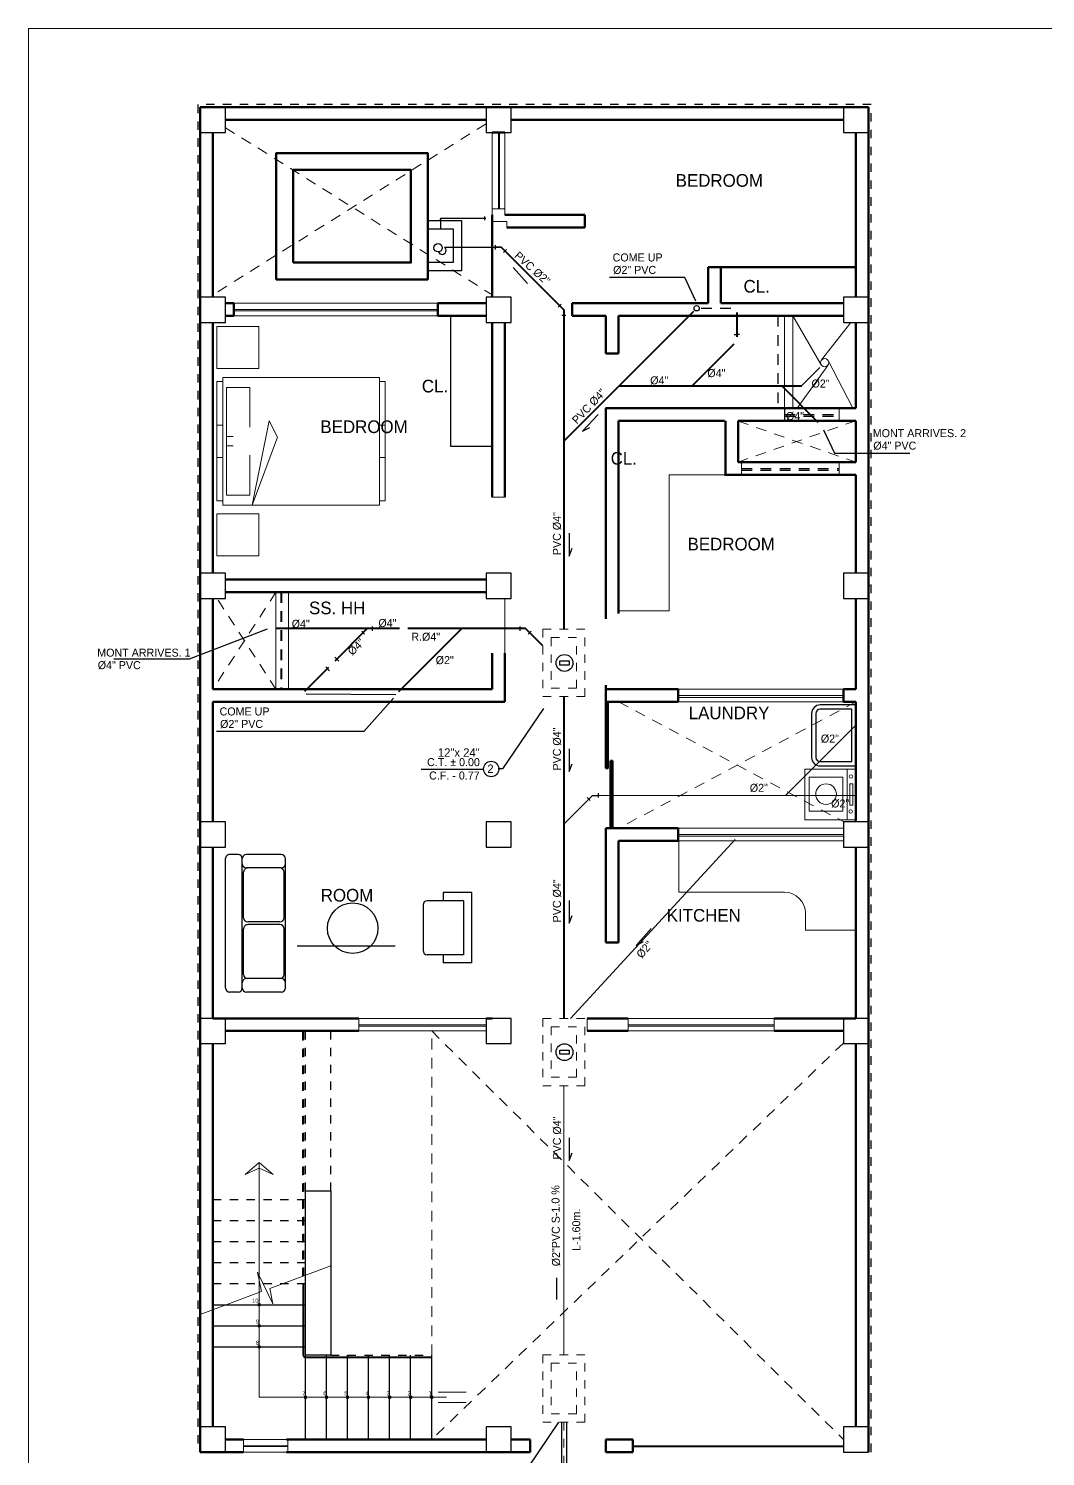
# Model space of a CAD drawing. Header units: millimetres. Extents: x -1414 to 2664, y 674 to 1517.
# Drawn here: x 1379.34 to 1391.42, y 683.16 to 700.12 of the extents above; entities that cross this region are included whole.
import ezdxf
from ezdxf.enums import TextEntityAlignment as Align

# ---------------------------------------------------------------- set-up
doc = ezdxf.new("R2010")
doc.units = ezdxf.units.MM
doc.header["$LTSCALE"] = 0.01
doc.linetypes.add('DASHED', pattern=[19.049999999999997, 12.7, -6.35])
doc.linetypes.add('DASHED2', pattern=[9.524999999999999, 6.35, -3.175])
doc.layers.get('0').update_dxf_attribs({"linetype": 'CONTINUOUS'})
for name, color, linetype, lineweight in [('.01', 1, 'CONTINUOUS', 9), ('.05', 119, 'CONTINUOUS', 5), ('.1', 2, 'CONTINUOUS', 13), ('IS DESAGUE', 6, 'CONTINUOUS', 13), ('IS DESAGUE 2', 3, 'CONTINUOUS', 13), ('MURO', 5, 'CONTINUOUS', 50)]:
    doc.layers.add(name, color=color, linetype=linetype, lineweight=lineweight)
for name, color, linetype in [('.2', 2, 'CONTINUOUS'), ('0.3', 3, 'CONTINUOUS'), ('04', 4, 'CONTINUOUS'), ('06', 6, 'CONTINUOUS'), ('2', 2, 'CONTINUOUS'), ('a Text Pequeñ', 3, 'CONTINUOUS'), ('Achurado', 252, 'CONTINUOUS'), ('AFORMA-COL', 7, 'CONTINUOUS'), ('DESAG', 6, 'CONTINUOUS'), ('E ZAPATAS', 7, 'CONTINUOUS'), ('G-LINEA FINA', 254, 'CONTINUOUS'), ('IE-ALU', 3, 'CONTINUOUS'), ('sanitarios_1', 3, 'CONTINUOUS'), ('TEXTOS02', 2, 'CONTINUOUS'), ('VIGAS', 2, 'CONTINUOUS')]:
    doc.layers.add(name, color=color, linetype=linetype)
doc.layers.add('EQUIPAMIENTO', color=139, linetype='CONTINUOUS', lineweight=15, true_color=0x1d4e5d)
doc.styles.add('ST2', font='ST2')
doc.styles.add('TEXTO', font='TEXTO')
doc.dimstyles.get("Standard").update_dxf_attribs({"dimscale": 0.05, "dimtxt": 1.8, "dimasz": 1, "dimexe": 1, "dimexo": 1, "dimgap": 0.9, "dimtad": 0, "dimtoh": 1, "dimzin": 4, "dimdsep": 46, "dimcen": 0.09, "dimclrd": 2, "dimclre": 1, "dimclrt": 3, "dimadec": 0, "dimazin": 0, "dimtfac": 1, "dimtdec": 4, "dimtofl": 0, "dimtmove": 0, "dimatfit": 3, "dimfxl": 0.05, "dimtolj": 1, "dimtzin": 0, "dimarcsym": 0})

msp = doc.modelspace()

# ---------------------------------------------------------------- hatches: boundary and pattern name
at = {"layer": 'Achurado', "lineweight": 60}
h = msp.add_hatch(dxfattribs=at)
h.set_pattern_fill('ANSI31', color=256, scale=0.0125, angle=-1.27e-14, style=0)
h.set_pattern_definition([])
h.paths.add_polyline_path([(1384.083891058593, 698.6408101175587), (1384.083891058594, 697.1408101175587), (1382.283891058594, 697.1408101175584), (1382.283891058594, 698.6408101175587), (1383.658891058593, 698.6408101175587), (1384.083891058593, 698.6408101175587), (1383.883891058593, 698.4408101175586), (1382.483891058594, 698.4408101175583), (1382.483891058594, 697.3408101175586), (1383.883891058594, 697.3408101175587), (1383.883891058593, 698.4408101175586)], flags=0)

# ---------------------------------------------------------------- linework, layer by layer
at = {"layer": '.01', "color": 8, "linetype": 'DASHED'}
for p, q in [((1384.775503348441, 698.9888732750776), (1381.53050334844, 696.9568386365239)), ((1381.68050334844, 698.9419079136316), (1384.85050334844, 696.9568386365239)), ((1389.17050334844, 695.4617111521128), (1387.77050334844, 694.9718567049114)), ((1387.77050334844, 695.4582121917756), (1389.17050334844, 694.9683577445742)), ((1382.28050334844, 693.427854971092), (1381.53050334844, 692.2728386365237)), ((1382.28050334844, 692.2728386365237), (1381.579203958394, 693.352854971092)), ((1382.339811024175, 693.427854971092), (1382.339811024175, 692.2627274866812)), ((1382.349802865222, 693.427854971092), (1382.349802865222, 692.2627274866812)), ((1386.35050334844, 692.1228386365235), (1389.02950334844, 690.6978386365237)), ((1389.17050334844, 692.1228386365236), (1386.35050334844, 690.6228386365235)), ((1384.13050334844, 688.215838636523), (1389.02050334844, 683.3646481603323)), ((1384.13050334844, 684.3658386365233), (1384.13050334844, 688.2158386365231)), ((1389.02050334844, 688.0714933984278), (1384.13050334844, 683.3658386365229))]:
    msp.add_line(p, q, dxfattribs=at)
at = {"layer": '.01', "color": 8, "lineweight": -2}
for p, q in [((1384.354616197805, 696.7068386365238), (1384.354616197805, 695.1591626608214)), ((1384.354616197805, 695.1591626608214), (1384.85050334844, 695.1591626608214))]:
    msp.add_line(p, q, dxfattribs=at)
at = {"layer": '.01', "color": 8}
for p, q in [((1386.20050334844, 696.2867111521127), (1386.20050334844, 696.2617111521128)), ((1388.97050334844, 695.4617111521128), (1388.97050334844, 695.6117111521128)), ((1387.81050334844, 694.9683577445744), (1387.81050334844, 694.8183577445741)), ((1388.97050334844, 694.8183577445742), (1388.97050334844, 694.9683577445742)), ((1386.95050334844, 693.2065038775522), (1386.95050334844, 694.8183577445741)), ((1386.95050334844, 694.8183577445741), (1387.61050334844, 694.8183577445742)), ((1382.43050334844, 693.4209279907058), (1384.775503348441, 693.4209279907058)), ((1385.00050334844, 692.652854971092), (1385.00050334844, 693.352854971092)), ((1386.35050334844, 693.2065038775523), (1386.95050334844, 693.2065038775522)), ((1383.26550334844, 688.2158386365229), (1383.26550334844, 688.365838636523)), ((1386.464717458371, 688.2158386365229), (1386.464717458371, 688.365838636523)), ((1388.199717458371, 688.290838636523), (1388.199717458371, 688.3658386365228)), ((1388.199717458371, 688.3658386365228), (1388.199717458371, 688.215838636523)), ((1382.08050334844, 686.6545049998365), (1381.914841352418, 686.5100881704848)), ((1381.914841352418, 686.5100881704848), (1382.08050334844, 686.5869773774438)), ((1382.08050334844, 686.6545049998365), (1382.08050334844, 683.865838636523)), ((1382.08050334844, 686.6545049998365), (1382.246165344462, 686.5100881704848)), ((1382.246165344462, 686.5100881704848), (1382.08050334844, 686.5869773774438)), ((1382.208141817165, 685.1573949616736), (1382.93050334844, 685.4276519993094)), ((1382.60050334844, 684.3658386365233), (1382.60050334844, 685.2158386365232)), ((1382.61050334844, 684.3658386365233), (1382.61050334844, 685.2158386365232)), ((1381.38050334844, 684.8477506753887), (1382.109592574074, 685.1205247445511)), ((1382.63050334844, 684.3458386365232), (1384.13050334844, 684.3458386365232)), ((1382.63050334844, 684.3358386365231), (1384.13050334844, 684.3358386365232)), ((1384.307105836562, 683.8658386365231), (1382.08050334844, 683.8658386365231))]:
    msp.add_line(p, q, dxfattribs=at)
at = {"layer": '.01'}
msp.add_lwpolyline([(1379.341379990584, 673.9840798960676), (1418.940614510965, 673.9840798960676), (1418.940614510965, 700.1189759781812), (1379.341379990584, 700.1189759781812)], close=True, dxfattribs=at)
at = {"layer": '.01', "color": 8}
msp.add_lwpolyline([(1382.109592574074, 685.120524744551), (1382.062777694869, 685.3528766836192), (1382.244152216754, 684.9745756793242), (1382.208141817165, 685.1573949616736)], dxfattribs=at)
for radius in [0.0300000000002001, 0.0200000000000955]:
    msp.add_arc((1382.63050334844, 684.3658386365233), radius, 180, 270, dxfattribs=at)
at = {"layer": '.05', "color": 8}
for points in [[(1381.772582554804, 695.162653333831), (1381.691022995361, 695.162653333831), (1381.691022995361, 695.8580409975668), (1381.969371159221, 695.8580409975668), (1381.969371159221, 695.3838396357712)], [(1381.998937052426, 694.4605095250379), (1382.198937052426, 695.4605095250379), (1382.298937052426, 695.2686607216597), (1381.998937052426, 694.4605095250379)], [(1381.772582554804, 695.2746077546358), (1381.691022995361, 695.2746077546358), (1381.691022995361, 694.5792200909), (1381.969371159221, 694.5792200909), (1381.969371159221, 695.0534214526956)]]:
    msp.add_lwpolyline(points, dxfattribs=at)
at = {"layer": '.1', "color": 9, "linetype": 'DASHED2', "lineweight": -2}
for p, q in [((1389.35050334844, 699.2158386365229), (1381.35050334844, 699.2158386365229)), ((1381.35050334844, 699.2158386365229), (1381.35050334844, 683.2158386365229)), ((1389.35050334844, 683.2158386365229), (1389.35050334844, 699.2158386365229))]:
    msp.add_line(p, q, dxfattribs=at)
at = {"layer": '.1', "color": 8}
for p, q in [((1384.850516191256, 698.8858386365229), (1384.850516191256, 697.906838636524)), ((1384.92550334844, 698.8858386365229), (1384.92550334844, 697.9790663271351)), ((1384.934418926945, 698.8858386365229), (1384.934418926945, 697.9790663271351)), ((1385.00050334844, 698.8858386365229), (1385.00050334844, 697.906838636524)), ((1384.850516191256, 697.9790663271351), (1385.000516191256, 697.9790663271351)), ((1384.850516191256, 697.8290663271351), (1385.021931919869, 697.8290663271351)), ((1385.021931919869, 697.8290663271351), (1385.021931919869, 697.7568386365239)), ((1381.78050334844, 696.8568386365239), (1384.204616197805, 696.8568386365239)), ((1381.78050334844, 696.7818386365238), (1384.204616197805, 696.7818386365238)), ((1381.78050334844, 696.7687793456491), (1384.204616197805, 696.7687793456491)), ((1381.78050334844, 696.7068386365238), (1384.204616197805, 696.7068386365238)), ((1388.32050334844, 695.6117111521129), (1388.32050334844, 696.7068386365235)), ((1388.42050334844, 695.6117111521129), (1388.42050334844, 696.7068386365235)), ((1383.508937052426, 695.9767515634289), (1381.648937052426, 695.9767515634289)), ((1381.648937052426, 695.9767515634289), (1381.648937052426, 694.9767515634289)), ((1383.508937052426, 694.9767515634289), (1383.508937052426, 695.9767515634289)), ((1381.648937052426, 694.4605095250379), (1381.648937052426, 695.4605095250379)), ((1383.508937052426, 695.4605095250379), (1383.508937052426, 694.4605095250379)), ((1385.00050334844, 694.5528549710922), (1384.85050334844, 694.5528549710922)), ((1383.508937052426, 694.4605095250379), (1381.648937052426, 694.4605095250379)), ((1382.28050334844, 693.427854971092), (1382.28050334844, 692.2627274866812)), ((1382.43050334844, 693.427854971092), (1382.43050334844, 692.2627274866812)), ((1387.059368728939, 692.2728386365237), (1389.02050334844, 692.2728386365237)), ((1387.059368728939, 692.1978386365236), (1389.02050334844, 692.1978386365236)), ((1387.059368728939, 692.1770439566949), (1389.02050334844, 692.1770439566949)), ((1387.059368728939, 692.1228386365235), (1389.02050334844, 692.1228386365235)), ((1389.163159973795, 691.3249948250736), (1388.563159973795, 691.3249948250736)), ((1388.563159973795, 691.3249948250736), (1388.563159973795, 690.7249948250737)), ((1389.067054590459, 690.7249948250737), (1389.067054590459, 691.3249948250736)), ((1389.163159973795, 690.7249948250737), (1389.163159973795, 691.3249948250736)), ((1388.614279717514, 690.827299810212), (1388.614279717514, 691.2292122518271)), ((1388.614279717514, 691.2292122518271), (1389.015934846739, 691.2292122518271)), ((1389.015934846739, 690.827299810212), (1389.015934846739, 691.2292122518271)), ((1389.096265872584, 690.8987174287033), (1389.096265872584, 691.1498296649521)), ((1389.096265872584, 691.1498296649521), (1389.132779975241, 691.1498296649521)), ((1389.132779975241, 690.8987174287033), (1389.132779975241, 691.1498296649521)), ((1388.614279717514, 690.827299810212), (1389.015934846739, 690.827299810212)), ((1389.096265872584, 690.8987174287033), (1389.132779975241, 690.8987174287033)), ((1389.02050334844, 690.6228386365237), (1387.059368728939, 690.6228386365235)), ((1388.563159973795, 690.7249948250737), (1389.163159973795, 690.7249948250737)), ((1389.02050334844, 690.5478386365237), (1387.059368728939, 690.5478386365235)), ((1389.02050334844, 690.5282858935279), (1387.059368728939, 690.5282858935277)), ((1389.02050334844, 690.4728386365235), (1387.059368728939, 690.4728386365233)), ((1387.066332182907, 689.8639072778923), (1387.066332182907, 690.4639072778922)), ((1388.32050334844, 689.8639072778925), (1387.066332182907, 689.8639072778925)), ((1388.57050334844, 689.4139072778922), (1388.57050334844, 689.6139072778923)), ((1388.57050334844, 689.4139072778922), (1389.17050334844, 689.4139072778922)), ((1383.26550334844, 688.3658386365229), (1384.775503348441, 688.3658386365229)), ((1383.26550334844, 688.290838636523), (1384.775503348441, 688.290838636523)), ((1383.26550334844, 688.2735257029733), (1384.775503348441, 688.2735257029733)), ((1383.26550334844, 688.2158386365229), (1384.775503348441, 688.2158386365229)), ((1385.975503348441, 688.365838636523), (1385.975503348441, 688.215838636523)), ((1386.464717458371, 688.3658386365228), (1388.199717458371, 688.3658386365228)), ((1386.464717458371, 688.290838636523), (1388.199717458371, 688.290838636523)), ((1386.464717458371, 688.2735257029733), (1388.199717458371, 688.2735257029733)), ((1386.464717458371, 688.215838636523), (1388.199717458371, 688.215838636523)), ((1384.208713770203, 683.9289034020346), (1384.541372818722, 683.9289034020346)), ((1384.208713770203, 683.8027738710116), (1384.541372818722, 683.8027738710116)), ((1381.896056496182, 683.3658386365228), (1381.896056496182, 683.2158386365229)), ((1381.896056496183, 683.3658386365228), (1382.421609643924, 683.3658386365229)), ((1382.421609643924, 683.3658386365228), (1382.421609643924, 683.2158386365229)), ((1381.896056496182, 683.2908386365228), (1382.421609643924, 683.290838636523)), ((1381.896056496182, 683.2908386365228), (1382.421609643924, 683.290838636523)), ((1381.896056496183, 683.2833168066587), (1382.421609643924, 683.2833168066588)), ((1381.896056496182, 683.215838636523), (1382.421609643924, 683.2158386365231)), ((1386.52050334844, 683.290838636523), (1389.02050334844, 683.290838636523)), ((1386.52050334844, 683.2780733835127), (1389.02050334844, 683.2780733835127))]:
    msp.add_line(p, q, dxfattribs=at)
at = {"layer": '.1', "color": 8, "linetype": 'DASHED2', "lineweight": -2}
msp.add_line((1386.20050334844, 683.2158386365229), (1386.52050334844, 683.2158386365229), dxfattribs=at)
at = {"layer": '.1', "color": 8}
for points in [[(1382.078937052426, 696.5812174815812), (1381.578937052426, 696.5812174815812), (1381.578937052426, 696.0812174815812), (1382.078937052426, 696.0812174815812)], [(1381.578937052426, 695.926751563429), (1381.648937052426, 695.926751563429), (1381.648937052426, 695.0267515634289), (1381.578937052426, 695.0267515634289)], [(1383.578937052426, 695.926751563429), (1383.508937052426, 695.926751563429), (1383.508937052426, 695.0267515634289), (1383.578937052426, 695.0267515634289)], [(1381.578937052426, 694.5105095250378), (1381.648937052426, 694.5105095250378), (1381.648937052426, 695.4105095250379), (1381.578937052426, 695.4105095250379)], [(1383.578937052426, 694.5105095250378), (1383.508937052426, 694.5105095250378), (1383.508937052426, 695.4105095250379), (1383.578937052426, 695.4105095250379)], [(1382.078937052426, 693.8560436068856), (1381.578937052426, 693.8560436068856), (1381.578937052426, 694.3560436068856), (1382.078937052426, 694.3560436068856)]]:
    msp.add_lwpolyline(points, close=True, dxfattribs=at)
for centre, radius in [((1388.815107282127, 691.0282560310196), 0.1226297151681827), ((1389.111870899125, 691.2370214136496), 0.0209260196873959), ((1389.108386053106, 690.8219886898496), 0.0209260196873959), ((1382.08050334844, 684.9658386365235), 0.0165967270429519), ((1382.08050334844, 684.7158386365234), 0.0165967270429519), ((1382.08050334844, 684.4658386365234), 0.0165967270429519), ((1382.63050334844, 683.8658386365231), 0.0165967270429519), ((1382.88050334844, 683.8658386365231), 0.0165967270429519), ((1383.13050334844, 683.865838636523), 0.0165967270429519), ((1383.380503348441, 683.8658386365231), 0.0165967270429519), ((1383.63050334844, 683.8658386365231), 0.0165967270429519), ((1383.88050334844, 683.8658386365231), 0.0165967270429519), ((1384.13050334844, 683.8658386365231), 0.0165967270429519)]:
    msp.add_circle(centre, radius, dxfattribs=at)
msp.add_arc((1388.32050334844, 689.6139072778923), 0.25, 0, 90, dxfattribs=at)
at = {"layer": '.2', "color": 8, "linetype": 'DASHED2'}
for p, q in [((1382.60050334844, 685.3041891367974), (1382.60050334844, 688.215838636523)), ((1382.61050334844, 685.3079304356613), (1382.61050334844, 688.215838636523)), ((1382.63050334844, 686.3158386365234), (1382.63050334844, 688.2158386365229)), ((1382.93050334844, 686.3158386365234), (1382.93050334844, 688.2158386365229)), ((1381.53050334844, 686.2158386365236), (1382.63050334844, 686.2158386365235)), ((1381.53050334844, 685.9658386365235), (1382.63050334844, 685.9658386365235)), ((1381.53050334844, 685.7158386365235), (1382.63050334844, 685.7158386365235)), ((1381.53050334844, 685.4658386365236), (1382.63050334844, 685.4658386365235)), ((1381.53050334844, 685.2158386365232), (1382.63050334844, 685.2158386365232)), ((1382.93050334844, 684.3658386365233), (1384.13050334844, 684.3658386365233))]:
    msp.add_line(p, q, dxfattribs=at)
at = {"layer": '.2', "color": 8}
for p, q in [((1381.53050334844, 685.9658386365235), (1381.58050334844, 685.9658386365235)), ((1381.53050334844, 685.7158386365235), (1381.58050334844, 685.7158386365235)), ((1381.53050334844, 685.4658386365235), (1381.58050334844, 685.4658386365235)), ((1381.53050334844, 685.2158386365232), (1381.58050334844, 685.2158386365232)), ((1381.53050334844, 684.9658386365235), (1381.58050334844, 684.9658386365235)), ((1381.53050334844, 684.9658386365235), (1382.63050334844, 684.9658386365235)), ((1381.53050334844, 684.7158386365234), (1382.63050334844, 684.7158386365235)), ((1381.53050334844, 684.4658386365234), (1382.63050334844, 684.4658386365235)), ((1382.63050334844, 683.3658386365229), (1382.63050334844, 684.3658386365233)), ((1382.88050334844, 683.3658386365229), (1382.88050334844, 684.3658386365233)), ((1383.13050334844, 683.3658386365229), (1383.13050334844, 684.3658386365233)), ((1383.380503348441, 683.3658386365229), (1383.380503348441, 684.3658386365233)), ((1383.63050334844, 683.3658386365229), (1383.63050334844, 684.3658386365233)), ((1383.88050334844, 683.3658386365229), (1383.88050334844, 684.3658386365233)), ((1384.13050334844, 683.3658386365229), (1384.13050334844, 684.3658386365233))]:
    msp.add_line(p, q, dxfattribs=at)
msp.add_lwpolyline([(1382.63050334844, 684.3658386365233), (1382.63050334844, 686.3158386365234), (1382.93050334844, 686.3158386365234), (1382.93050334844, 684.3658386365233)], close=True, dxfattribs=at)
msp.add_lwpolyline([(1382.63050334844, 684.3658386365233), (1382.63050334844, 686.3158386365234), (1382.93050334844, 686.3158386365234), (1382.93050334844, 684.3658386365233)], close=True, dxfattribs=at)
at = {"color": 3}
for p, q in [((1384.886627903017, 697.4973364260767), (1384.886627903027, 697.5472690624143)), ((1384.983168630246, 697.4604543112317), (1385.01847633601, 697.4957620169811)), ((1385.633391602417, 696.810231339098), (1385.668699308181, 696.8455390448474)), ((1385.675576611789, 696.7158871427024), (1385.725509248127, 696.7158871426919)), ((1383.333886615001, 692.9262789539731), (1383.298578909252, 692.9615866597375)), ((1383.428230811397, 692.9684639633462), (1383.428230811407, 693.0183965996836)), ((1385.179710730072, 692.9684639633589), (1385.179710730072, 693.0183965996964)), ((1385.276692024815, 692.9262789539662), (1385.311999730572, 692.9615866597231)), ((1386.013676548186, 690.9514262940737), (1385.978368842425, 690.9867339998268)), ((1386.110217275418, 690.9883084089084), (1386.110217275413, 691.0382410452461))]:
    msp.add_line(p, q, dxfattribs=at)
at = {"color": 2}
for p, q in [((1385.000822483128, 697.4781081641064), (1384.956627903022, 697.5223027442311)), ((1385.700542929958, 696.7158871426972), (1385.700542929971, 696.7783877172799)), ((1383.428230811402, 692.9934302815149), (1383.365730236819, 692.9934302815278)), ((1385.182347828428, 692.9934302815277), (1385.24484840301, 692.9934302815276)), ((1385.996022695305, 690.9690801469502), (1386.040217275416, 691.0132747270699))]:
    msp.add_line(p, q, dxfattribs=at)
at = {"color": 171}
msp.add_line((1384.005325812352, 691.3239634369994), (1384.746030472494, 691.3239634369994), dxfattribs=at)
at = {"color": 2}
for points in [[(1384.956627903022, 697.5223027442306), (1384.886627903022, 697.5223027442454)], [(1385.700542929971, 696.7783877172792), (1385.651045455299, 696.8278851919727)], [(1383.36573023682, 692.9934302815278), (1383.316232762127, 692.9439328068553)], [(1385.24484840301, 692.9934302815276), (1385.294345877693, 692.9439328068446)], [(1386.040217275416, 691.0132747270699), (1386.110217275416, 691.0132747270773)]]:
    msp.add_lwpolyline(points, dxfattribs=at)
at = {"color": 171}
msp.add_circle((1384.837252777554, 691.326753196085), 0.0912649532738228, dxfattribs=at)
at = {"layer": '0.3', "linetype": 'DASHED2', "lineweight": 20}
for points in [[(1385.950542929972, 692.187093245486), (1385.950542929972, 692.9870932454862), (1385.450542929972, 692.9870932454862), (1385.450542929972, 692.187093245486)], [(1385.850542929972, 692.2870932454862), (1385.850542929972, 692.8870932454861), (1385.550542929972, 692.8870932454861), (1385.550542929972, 692.2870932454862)], [(1385.950542929972, 687.565667187564), (1385.950542929972, 688.3656671875642), (1385.450542929972, 688.3656671875642), (1385.450542929972, 687.565667187564)], [(1385.850542929972, 687.6656671875642), (1385.850542929972, 688.2656671875641), (1385.550542929972, 688.2656671875641), (1385.550542929972, 687.6656671875642)], [(1385.950542929972, 683.5713468573535), (1385.950542929972, 684.3713468573537), (1385.450542929972, 684.3713468573537), (1385.450542929972, 683.5713468573535)], [(1385.850542929972, 683.6713468573537), (1385.850542929972, 684.2713468573536), (1385.550542929972, 684.2713468573536), (1385.550542929972, 683.6713468573537)]]:
    msp.add_lwpolyline(points, close=True, dxfattribs=at)
msp.add_lwpolyline([(1385.700542929972, 683.5713468573535), (1385.700542929971, 681.7447938093769)], dxfattribs=at)
at = {"layer": '04', "color": 3, "linetype": 'CONTINUOUS'}
msp.add_circle((1384.206021667083, 697.5168756803166), 0.05, dxfattribs=at)
at = {"layer": '04', "color": 4, "linetype": 'CONTINUOUS'}
msp.add_arc((1384.254814835257, 697.484325201501), 0.0476732613393043, 201.2254888368437, 52.80867534708395, dxfattribs=at)
at = {"layer": '06', "color": 8}
msp.add_line((1388.32050334844, 695.6117111521131), (1388.32050334844, 695.4617111521127), dxfattribs=at)
for points in [[(1381.38050334844, 698.885838636523), (1381.68050334844, 698.885838636523), (1381.68050334844, 699.1858386365229), (1381.38050334844, 699.1858386365229)], [(1384.775503348441, 698.8858386365227), (1385.075503348441, 698.8858386365227), (1385.075503348441, 699.1858386365227), (1384.775503348441, 699.1858386365227)], [(1389.02050334844, 698.885838636523), (1389.32050334844, 698.885838636523), (1389.32050334844, 699.1858386365229), (1389.02050334844, 699.1858386365229)], [(1381.38050334844, 696.6290860604043), (1381.68050334844, 696.6290860604043), (1381.68050334844, 696.9290860604043), (1381.38050334844, 696.9290860604043)], [(1384.775503348441, 696.6290860604043), (1385.075503348441, 696.6290860604043), (1385.075503348441, 696.9290860604043), (1384.775503348441, 696.9290860604043)], [(1389.02050334844, 696.6298615096348), (1389.32050334844, 696.6298615096348), (1389.32050334844, 696.9298615096347), (1389.02050334844, 696.9298615096347)], [(1381.38050334844, 693.352854971092), (1381.68050334844, 693.352854971092), (1381.68050334844, 693.652854971092), (1381.38050334844, 693.652854971092)], [(1384.775503348441, 693.352854971092), (1385.075503348441, 693.352854971092), (1385.075503348441, 693.652854971092), (1384.775503348441, 693.652854971092)], [(1389.02050334844, 693.3528549710912), (1389.32050334844, 693.3528549710912), (1389.32050334844, 693.6528549710912), (1389.02050334844, 693.6528549710912)], [(1381.38050334844, 690.3978386365237), (1381.68050334844, 690.3978386365237), (1381.68050334844, 690.6978386365237), (1381.38050334844, 690.6978386365237)], [(1384.775503348441, 690.3978386365237), (1385.075503348441, 690.3978386365237), (1385.075503348441, 690.6978386365237), (1384.775503348441, 690.6978386365237)], [(1389.02050334844, 690.3978386365237), (1389.32050334844, 690.3978386365237), (1389.32050334844, 690.6978386365237), (1389.02050334844, 690.6978386365237)], [(1381.38050334844, 688.0658386365228), (1381.68050334844, 688.0658386365228), (1381.68050334844, 688.3658386365228), (1381.38050334844, 688.3658386365228)], [(1384.775503348441, 688.0658386365228), (1385.075503348441, 688.0658386365228), (1385.075503348441, 688.3658386365228), (1384.775503348441, 688.3658386365228)], [(1389.02050334844, 688.0658386365228), (1389.32050334844, 688.0658386365228), (1389.32050334844, 688.3658386365228), (1389.02050334844, 688.3658386365228)], [(1381.38050334844, 683.2158386365229), (1381.68050334844, 683.2158386365229), (1381.68050334844, 683.5158386365229), (1381.38050334844, 683.5158386365229)], [(1384.775503348441, 683.2158386365229), (1385.075503348441, 683.2158386365229), (1385.075503348441, 683.5158386365229), (1384.775503348441, 683.5158386365229)], [(1389.02050334844, 683.2158386365229), (1389.32050334844, 683.2158386365229), (1389.32050334844, 683.5158386365229), (1389.02050334844, 683.5158386365229)]]:
    msp.add_lwpolyline(points, close=True, dxfattribs=at)
at = {"layer": 'a Text Pequeñ', "color": 3, "linetype": 'ByBlock'}
for points in [[(1385.763066670739, 692.5613453652393), (1385.651715356944, 692.5613453652393), (1385.651715356944, 692.6103449669185), (1385.763066670739, 692.6103449669185)], [(1385.763066670739, 687.9399193073173), (1385.651715356944, 687.9399193073173), (1385.651715356944, 687.9889189089965), (1385.763066670739, 687.9889189089965)]]:
    msp.add_lwpolyline(points, close=True, dxfattribs=at)
for centre in [(1385.707391013842, 692.5858451660786), (1385.707391013842, 687.9644191081566)]:
    msp.add_circle(centre, 0.1, dxfattribs=at)
at = {"layer": 'AFORMA-COL', "color": 8}
msp.add_circle((1383.192340567022, 689.4358149790438), 0.3, dxfattribs=at)
at = {"layer": 'DESAG'}
for p, q in [((1385.670374164107, 683.5713468573535), (1385.670374164106, 681.7447938093769)), ((1385.730374164105, 683.5713468573535), (1385.730374164104, 681.7447938093769))]:
    msp.add_line(p, q, dxfattribs=at)
at = {"layer": 'E ZAPATAS', "lineweight": 60}
for points in [[(1382.283891058594, 697.1408101175584), (1382.283891058594, 698.6408101175582), (1384.083891058593, 698.6408101175587), (1384.083891058594, 697.1408101175587)], [(1382.483891058594, 697.3408101175586), (1382.483891058594, 698.4408101175583), (1383.883891058593, 698.4408101175586), (1383.883891058594, 697.3408101175587)], [(1382.483891058594, 697.3408101175586), (1382.483891058594, 698.4408101175583), (1383.883891058593, 698.4408101175586), (1383.883891058594, 697.3408101175587)]]:
    msp.add_lwpolyline(points, close=True, dxfattribs=at)
at = {"layer": 'EQUIPAMIENTO', "color": 8}
for p, q in [((1388.42050334844, 696.7068386365235), (1388.756194054879, 696.1249664681674)), ((1389.110099294828, 696.6298615096348), (1388.759992029224, 696.1836952377113)), ((1388.470915652182, 695.6117111521128), (1388.836323466458, 696.1190981410185)), ((1389.134253949786, 695.6117111521129), (1388.841172406561, 696.1776711069696))]:
    msp.add_line(p, q, dxfattribs=at)
msp.add_circle((1388.798433109139, 696.1517220712279), 0.05, dxfattribs=at)
at = {"layer": 'G-LINEA FINA', "color": 8}
for p, q in [((1381.680440656767, 688.7279302953277), (1381.68044743716, 690.262187048955)), ((1381.830724221071, 690.3121863848322), (1381.730447658126, 690.3121868279878)), ((1381.880717219711, 688.7279294102387), (1381.880724000104, 690.262186163866)), ((1382.343432222209, 690.3121841190043), (1381.93072422107, 690.3121859428989)), ((1382.393425220849, 688.7279271444108), (1382.393432001242, 690.2621838980382)), ((1381.896743026717, 689.5610798412803), (1381.896745417068, 690.1019648427033)), ((1382.377406777784, 689.5610777170667), (1382.377409168135, 690.1019627184897)), ((1384.608423728785, 689.858774157022), (1384.265212886508, 689.858774157022)), ((1384.265212886508, 689.858774157022), (1384.265212886508, 689.7621283522969)), ((1384.508813972991, 689.7621283522969), (1384.508813972991, 689.1212433508686)), ((1384.608423728785, 689.0246433508686), (1384.608423728785, 689.858774157022)), ((1384.02815022192, 689.7121283522969), (1384.02815022192, 689.1712433508686)), ((1381.896740052818, 688.8881505897872), (1381.89674244317, 689.4290355912102)), ((1382.327406415203, 689.4790336879628), (1381.946742664136, 689.479035370243)), ((1382.327406556817, 689.5110779380338), (1381.94674280575, 689.511079620314)), ((1382.377403803885, 688.8881484655735), (1382.377406194236, 689.4290334669965)), ((1384.508813972991, 689.1212433508686), (1384.07815022192, 689.1212433508686)), ((1384.265212886508, 689.1212433508686), (1384.265212886508, 689.0246433508686)), ((1384.608423728785, 689.0246433508686), (1384.265212886508, 689.0246433508686)), ((1381.830716998745, 688.6779296312059), (1381.7304404358, 688.6779300743615)), ((1382.343424999883, 688.6779273653781), (1381.930716998744, 688.6779291892725))]:
    msp.add_line(p, q, dxfattribs=at)
at = {"layer": 'G-LINEA FINA', "color": 8, "lineweight": 30}
for p, q in [((1382.343431514138, 690.1519628686489), (1381.930723512999, 690.1519646925433)), ((1384.508813972991, 689.7621283522969), (1384.07815022192, 689.7621283522969)), ((1384.508813972991, 689.1212891555938), (1384.07815022192, 689.1212891555938)), ((1382.343425707954, 688.8381486157336), (1381.930717706815, 688.8381504396281))]:
    msp.add_line(p, q, dxfattribs=at)
at = {"layer": 'G-LINEA FINA', "color": 8}
for centre, start, end in [((1381.730447437159, 690.2621868279883), 89.9997467908198, 179.9997467908198), ((1381.830724000105, 690.2621863848327), 359.9997467908198, 89.9997467908198), ((1381.930724000104, 690.2621859428992), 89.9997467908198, 179.9997467908198), ((1382.343432001242, 690.2621841190048), 359.9997467908198, 89.9997467908198), ((1381.930723733966, 690.2019646925428), 179.9997467908198, 269.9997467908198), ((1381.946745417068, 690.1019646217367), 89.9997467908198, 179.9997467908198), ((1382.327409168136, 690.1019629394565), 359.9997467908198, 89.9997467908198), ((1382.343431735104, 690.2019628686484), 269.9997467908198, 359.9997467908198), ((1384.07815022192, 689.7121283522969), 90, 180), ((1381.946742443169, 689.4290353702435), 89.9997467908198, 179.9997467908198), ((1381.946743026717, 689.5610796203136), 179.9997467908198, 269.9997467908198), ((1382.327406194236, 689.4290336879633), 359.9997467908198, 89.9997467908198), ((1382.327406777784, 689.5610779380333), 269.9997467908198, 359.9997467908198), ((1384.07815022192, 689.1712891555939), 180, 270), ((1381.730440656766, 688.727930074361), 179.9997467908198, 269.9997467908198), ((1381.830717219712, 688.7279296312055), 269.9997467908198, 359.9997467908198), ((1381.930717219711, 688.727929189272), 179.9997467908198, 269.9997467908198), ((1381.930717485849, 688.7881504396286), 89.9997467908198, 179.9997467908198), ((1381.946740052818, 688.8881503688204), 179.9997467908198, 269.9997467908198), ((1382.327403803885, 688.8881486865403), 269.9997467908198, 359.9997467908198), ((1382.343425220849, 688.7279273653776), 269.9997467908198, 359.9997467908198), ((1382.343425486987, 688.788148615734), 359.9997467908198, 89.9997467908198)]:
    msp.add_arc(centre, 0.05, start, end, dxfattribs=at)
at = {"layer": 'IE-ALU'}
for p, q in [((1384.759607606868, 697.8891308195361), (1384.759607606868, 697.844484435203)), ((1384.773945149926, 697.865417886557), (1384.234608513824, 697.865417886557)), ((1384.234608513824, 697.865417886557), (1384.234608513824, 697.7408101175645)), ((1384.283632296888, 697.5223027442318), (1384.956627903022, 697.5223027442318)), ((1387.723921290378, 696.4843166371812), (1387.755868105064, 696.4843166371812)), ((1387.787814919749, 696.4843166371812), (1387.755868105064, 696.4843166371812)), ((1386.107036736008, 695.5352053382176), (1385.921623276954, 695.3389239780633)), ((1385.921623276954, 695.3389239780633), (1386.009548890275, 695.3821525675057)), ((1385.764780807539, 694.1254839660998), (1385.764780807539, 693.85547559004)), ((1385.764780807539, 693.85547559004), (1385.799013066595, 693.9472785140845)), ((1382.98035701579, 692.6532873749317), (1383.025587330224, 692.6080570604969)), ((1382.870972939705, 692.5380207466159), (1382.916203254139, 692.4927904321811)), ((1383.704971792185, 692.2089558237625), (1382.639304206403, 692.2147235753455)), ((1385.764780807539, 691.5674670535499), (1385.764780807539, 691.2974586774901)), ((1385.764780807539, 691.2974586774901), (1385.799013066595, 691.3892616015346)), ((1385.764780807539, 689.7645496314982), (1385.764780807539, 689.4945412554384)), ((1385.764780807539, 689.4945412554384), (1385.799013066595, 689.5863441794829)), ((1386.737637365683, 689.4347461771113), (1386.558539885672, 689.2326852561099)), ((1386.558539885672, 689.2326852561099), (1386.645050809843, 689.2786796516624)), ((1385.764780807539, 686.9489195710738), (1385.764780807539, 686.678911195014)), ((1385.764780807539, 686.678911195014), (1385.799013066595, 686.7707141190585))]:
    msp.add_line(p, q, dxfattribs=at)
at = {"layer": 'IE-ALU', "color": 2}
for p, q in [((1384.234608513824, 697.853397222435), (1384.227042755647, 697.853397222435)), ((1384.227042755647, 697.853397222435), (1384.243665739185, 697.853397222435)), ((1384.246629177946, 697.865417886557), (1384.246629177946, 697.873141463702)), ((1384.246629177946, 697.873141463702), (1384.246629177946, 697.8600070505329))]:
    msp.add_line(p, q, dxfattribs=at)
at = {"layer": 'IE-ALU', "color": 2, "linetype": 'DASHED'}
msp.add_line((1387.329836892311, 696.7974900557537), (1387.703672807862, 696.7974900557537), dxfattribs=at)
at = {"layer": 'IE-ALU'}
msp.add_circle((1387.277836892311, 696.7974900557537), 0.0313101341512265, dxfattribs=at)
at = {"layer": 'IS DESAGUE', "lineweight": 40}
for p, q in [((1384.956627903022, 697.5223027442318), (1385.700542929971, 696.7783877172797)), ((1387.241067339689, 696.760720503132), (1385.700020725473, 695.2196738889124)), ((1385.700542929972, 696.7783877172802), (1385.700542929972, 692.9870932454862)), ((1387.755868105064, 696.7490381983189), (1387.755868105064, 696.4588386365235)), ((1387.719098552442, 696.3700690839019), (1387.224804111795, 695.8757746432536)), ((1386.356121479813, 695.8757746432536), (1388.522485650865, 695.8757746432536)), ((1388.722506477067, 695.4410793939452), (1388.28781122776, 695.8757746432535)), ((1383.748574493192, 692.9934302815274), (1382.278053123216, 692.9934302815273)), ((1382.981908144438, 692.6096081891452), (1383.365730236821, 692.9934302815274)), ((1383.741741344806, 692.2457253763841), (1384.48944624995, 692.9934302815275)), ((1385.24484840301, 692.9934302815275), (1383.848574493192, 692.9934302815274)), ((1385.450542929972, 692.7877357545659), (1385.24484840301, 692.9934302815275)), ((1382.624074520637, 692.2517745653435), (1382.908369039195, 692.5360690839018)), ((1385.700542929972, 692.187093245486), (1385.700542929972, 688.3656671875642))]:
    msp.add_line(p, q, dxfattribs=at)
at = {"layer": 'IS DESAGUE'}
for p, q in [((1389.17990226629, 691.860456054639), (1388.332689086054, 691.0132428744018)), ((1386.040185422748, 691.0132428744021), (1385.700542929972, 690.6736003816259)), ((1389.172589043094, 691.0132428744016), (1386.050981854765, 691.0132428744021)), ((1389.172589043094, 691.0132428744016), (1389.045295716005, 691.0132428744016)), ((1387.735641607169, 690.4900488501014), (1385.777714414276, 688.3656671875642)), ((1385.700542929972, 687.565667187564), (1385.700542929972, 684.3713468573537))]:
    msp.add_line(p, q, dxfattribs=at)
at = {"layer": 'IS DESAGUE 2'}
msp.add_line((1388.74197621889, 696.0952651825793), (1388.522485551581, 695.8757745152711), dxfattribs=at)
at = {"layer": 'MURO', "color": 8}
for p, q in [((1389.32050334844, 699.1858386365229), (1381.38050334844, 699.1858386365229)), ((1381.38050334844, 699.1858386365229), (1381.38050334844, 683.2158386365229)), ((1384.60050334844, 699.1858386365229), (1384.75050334844, 699.1858386365229)), ((1389.32050334844, 683.2158386365229), (1389.32050334844, 699.1858386365229)), ((1384.775503348441, 699.0358386365231), (1381.68050334844, 699.0358386365231)), ((1389.02050334844, 699.035838636523), (1385.075503348441, 699.035838636523)), ((1381.53050334844, 698.885838636523), (1381.53050334844, 696.9290860604043)), ((1385.00050334844, 698.8858386365229), (1384.85050334844, 698.8858386365229)), ((1389.17050334844, 696.9298615096347), (1389.17050334844, 698.885838636523)), ((1384.850516191256, 697.906838636524), (1384.850516191256, 697.829066327135)), ((1385.00050334844, 697.906838636524), (1385.951025228583, 697.9068386365238)), ((1385.950955814402, 697.7568386365239), (1385.951025228583, 697.9068386365238)), ((1384.850516191256, 697.829066327135), (1384.850549319235, 696.9290860604043)), ((1385.021931919869, 697.7568386365239), (1385.950955814402, 697.7568386365239)), ((1387.413911646822, 696.8568386365239), (1387.413911646822, 697.2871777361147)), ((1387.563911646822, 697.2871777361147), (1387.413911646822, 697.2871777361147)), ((1387.563911646822, 696.8568386365239), (1387.563911646822, 697.2871777361147)), ((1387.563911646822, 697.2871777361147), (1389.17050334844, 697.2871777361147)), ((1381.68050334844, 696.8568386365239), (1381.78050334844, 696.8568386365239)), ((1381.68050334844, 696.7068386365238), (1381.78050334844, 696.7068386365238)), ((1381.78050334844, 696.8568386365239), (1381.78050334844, 696.7068386365238)), ((1384.204616197805, 696.8568386365239), (1384.775503348441, 696.8568386365239)), ((1384.204616197805, 696.7068386365238), (1384.204616197805, 696.8568386365239)), ((1384.204616197805, 696.7068386365238), (1384.775503348441, 696.7068386365238)), ((1384.775503348441, 696.7068386365238), (1384.354616197805, 696.7068386365238)), ((1385.80050334844, 696.8568386365239), (1387.413911646822, 696.8568386365239)), ((1385.80050334844, 696.7068386365238), (1385.80050334844, 696.8568386365239)), ((1385.80050334844, 696.7068386365238), (1386.20050334844, 696.7068386365238)), ((1386.20050334844, 696.7068386365238), (1386.20050334844, 696.2617111521128)), ((1386.35050334844, 696.7068386365238), (1386.35050334844, 696.2617111521128)), ((1386.35050334844, 696.7068386365238), (1389.02050334844, 696.7068386365238)), ((1387.563911646822, 696.8568386365239), (1389.02050334844, 696.8568386365239)), ((1381.53050334844, 696.6290860604043), (1381.530503348441, 693.652854971092)), ((1384.85050334844, 696.6290860604043), (1384.85050334844, 694.5528549710922)), ((1384.85050334844, 695.1591626608214), (1384.85050334844, 696.6290860604043)), ((1385.00050334844, 696.6290860604043), (1385.00050334844, 694.5528549710921)), ((1389.17050334844, 695.6117111521128), (1389.17050334844, 696.6298615096348)), ((1386.35050334844, 696.2617111521128), (1386.20050334844, 696.2617111521129)), ((1386.20050334844, 695.5917111521127), (1386.20050334844, 693.108552922238)), ((1387.77050334844, 695.6117111521128), (1389.17050334844, 695.6117111521128)), ((1386.35050334844, 695.4617111521128), (1386.35050334844, 694.8183577445742)), ((1386.35050334844, 695.4617111521128), (1386.95050334844, 695.4617111521128)), ((1386.95050334844, 695.4617111521128), (1387.61050334844, 695.4617111521128)), ((1387.62050334844, 695.4617111521128), (1387.62050334844, 694.8183577445742)), ((1387.77050334844, 695.4617111521128), (1389.17050334844, 695.4617111521128)), ((1387.77050334844, 695.2150344483435), (1387.77050334844, 695.4617111521128)), ((1387.77050334844, 695.4617111521129), (1387.77050334844, 694.9683577445744)), ((1389.17050334844, 694.9683577445742), (1389.17050334844, 695.4617111521128)), ((1387.77050334844, 694.9683577445743), (1389.17050334844, 694.9683577445742)), ((1386.35050334844, 694.818357744574), (1386.35050334844, 694.3917111521127)), ((1386.35050334844, 694.8183577445741), (1386.35050334844, 693.2065038775523)), ((1387.61050334844, 694.8183577445741), (1389.17050334844, 694.8183577445742)), ((1389.17050334844, 693.6528549710912), (1389.17050334844, 694.8183577445741)), ((1386.35050334844, 694.3917111521127), (1386.35050334844, 693.1728386365237)), ((1384.775503348441, 693.5778549710918), (1381.68050334844, 693.577854971092)), ((1381.530503348441, 693.352854971092), (1381.530503348441, 692.7728386365237)), ((1381.53050334844, 693.352854971092), (1381.53050334844, 692.2728386365237)), ((1384.775503348441, 693.4278549710923), (1381.68050334844, 693.4278549710918)), ((1389.17050334844, 692.2728386365237), (1389.17050334844, 693.3528549710912)), ((1381.53050334844, 692.7228386365236), (1381.53050334844, 692.2728386365236)), ((1384.85050334844, 692.702854971092), (1384.85050334844, 692.2728386365237)), ((1384.85050334844, 692.2728386365237), (1384.85050334844, 692.702854971092)), ((1385.00050334844, 692.702854971092), (1385.00050334844, 692.1228386365237)), ((1385.00050334844, 692.1228386365237), (1385.00050334844, 692.702854971092)), ((1386.20050334844, 692.3228386365237), (1386.20050334844, 692.1228386365235)), ((1381.53050334844, 692.2728386365237), (1384.85050334844, 692.2728386365237)), ((1384.85050334844, 692.2728386365238), (1381.53050334844, 692.2728386365237)), ((1381.53050334844, 692.1228386365236), (1381.53050334844, 690.6978386365237)), ((1381.53050334844, 692.1228386365236), (1385.00050334844, 692.1228386365236)), ((1386.20050334844, 692.2728386365237), (1387.059368728939, 692.2728386365237)), ((1386.20050334844, 692.1228386365234), (1387.059368728939, 692.1228386365235)), ((1387.059368728939, 692.2728386365237), (1387.059368728939, 692.1228386365235)), ((1389.02050334844, 692.2728386365237), (1389.17050334844, 692.2728386365237)), ((1389.02050334844, 692.2728386365237), (1389.02050334844, 692.1228386365236)), ((1389.02050334844, 692.1228386365236), (1389.17050334844, 692.1228386365236)), ((1389.17050334844, 690.6978386365237), (1389.17050334844, 692.1228386365237)), ((1386.20050334844, 690.6228386365234), (1386.20050334844, 690.4728386365233)), ((1386.20050334844, 690.6228386365235), (1387.059368728939, 690.6228386365236)), ((1387.059368728939, 690.6228386365235), (1387.059368728939, 690.4728386365233)), ((1386.20050334844, 690.4728386365233), (1386.20050334844, 689.2658386365229)), ((1386.20050334844, 690.4728386365234), (1386.200503348442, 689.2658386365227)), ((1386.35050334844, 690.4728386365236), (1387.059368728939, 690.4728386365236)), ((1386.35050334844, 690.4728386365232), (1386.350503348438, 689.2658386365232)), ((1381.53050334844, 690.3978386365237), (1381.53050334844, 688.3658386365229)), ((1389.17050334844, 688.365838636523), (1389.17050334844, 690.3978386365237)), ((1386.350503348438, 689.2658386365232), (1386.200503348442, 689.2658386365229)), ((1381.53050334844, 688.3658386365229), (1383.26550334844, 688.3658386365229)), ((1381.68050334844, 688.2158386365229), (1383.26550334844, 688.215838636523)), ((1384.775503348441, 688.3658386365229), (1384.85050334844, 688.3658386365229)), ((1386.464717458371, 688.3658386365229), (1385.975503348441, 688.365838636523)), ((1386.464717458371, 688.215838636523), (1385.975503348441, 688.215838636523)), ((1386.20050334844, 688.365838636523), (1386.136217634154, 688.3658386365229)), ((1386.20050334844, 688.215838636523), (1386.136217634154, 688.2158386365229)), ((1389.17050334844, 688.365838636523), (1388.199717458371, 688.365838636523)), ((1389.02050334844, 688.215838636523), (1388.199717458371, 688.215838636523)), ((1381.53050334844, 688.0658386365228), (1381.53050334844, 683.5158386365229)), ((1389.17050334844, 683.5158386365229), (1389.17050334844, 688.0658386365228)), ((1381.68050334844, 683.3658386365229), (1381.896056496183, 683.3658386365228)), ((1382.405864925521, 683.3658386365229), (1383.504950200698, 683.3658386365228)), ((1383.504950200698, 683.3658386365228), (1384.775503348441, 683.3658386365229)), ((1385.075503348441, 683.365838636523), (1385.30050334844, 683.3658386365229)), ((1385.30050334844, 683.3658386365229), (1385.30050334844, 683.2158386365229)), ((1386.20050334844, 683.3658386365229), (1386.52050334844, 683.3658386365228)), ((1386.20050334844, 683.3658386365229), (1386.20050334844, 683.2158386365229)), ((1386.52050334844, 683.2158386365229), (1386.52050334844, 683.3658386365229)), ((1381.38050334844, 683.2158386365229), (1381.896056496183, 683.215838636523)), ((1382.405864925521, 683.215838636523), (1383.504950200698, 683.2158386365229)), ((1383.504950200698, 683.2158386365229), (1385.30050334844, 683.2163476738498)), ((1386.20050334844, 683.2158386365229), (1386.52050334844, 683.2158386365229))]:
    msp.add_line(p, q, dxfattribs=at)
at = {"layer": 'MURO', "color": 8, "linetype": 'DASHED', "lineweight": -2}
for p, q in [((1388.242774245721, 696.7068386365238), (1388.242774245721, 695.6117111521128)), ((1388.32050334844, 695.5367111521127), (1388.97050334844, 695.5367111521127)), ((1388.32050334844, 695.5180133413393), (1388.97050334844, 695.5180133413393)), ((1387.81050334844, 694.8933577445742), (1388.97050334844, 694.8933577445741)), ((1387.81050334844, 694.8746599338007), (1388.97050334844, 694.8746599338007))]:
    msp.add_line(p, q, dxfattribs=at)
at = {"layer": 'MURO', "color": 8}
msp.add_lwpolyline([(1387.77050334844, 695.6117111521128), (1386.20050334844, 695.6117111521128), (1386.20050334844, 694.3117111521128)], dxfattribs=at)
for points in [[(1386.20050334844, 692.1228386365235), (1386.224679413116, 692.1228386365235), (1386.224679413116, 691.336745575048), (1386.20050334844, 691.336745575048)], [(1386.253282278019, 691.4236390302962), (1386.277458342695, 691.4236390302962), (1386.277458342695, 690.6375459688206), (1386.253282278019, 690.6375459688206)]]:
    msp.add_lwpolyline(points, close=True, dxfattribs=at)
msp.add_point((1389.32050334844, 693.5028549710912), dxfattribs=at)
at = {"layer": 'sanitarios_1', "color": 8}
for points in [[(1388.743965294591, 691.3640975536807), (1389.17050334844, 691.3640975536807), (1389.17050334844, 692.0876014550247), (1388.743965294591, 692.0876014550247, 0.414213562373095), (1388.64396529459, 691.9876014550248), (1388.64396529459, 691.4640975536806, 0.414213562373095)], [(1388.743965294591, 691.4140975536807), (1389.12050334844, 691.4140975536807), (1389.12050334844, 692.0376014550247), (1388.743965294591, 692.0376014550247, 0.414213562373095), (1388.69396529459, 691.9876014550248), (1388.69396529459, 691.4640975536806, 0.414213562373095)]]:
    msp.add_lwpolyline(points, format="xyb", close=True, dxfattribs=at)
at = {"layer": 'TEXTOS02', "color": 8}
msp.add_line((1383.697471829814, 689.2235004387227), (1382.53126342544, 689.2235004387227), dxfattribs=at)
at = {"layer": 'VIGAS'}
for points in [[(1384.083891058594, 697.8408101175644), (1384.483891058594, 697.8408101175644), (1384.483891058594, 697.2408101175586), (1384.083891058594, 697.2408101175586)], [(1384.083891058594, 697.7408101175645), (1384.383891058594, 697.7408101175645), (1384.383891058594, 697.3408101175587), (1384.083891058594, 697.3408101175587)]]:
    msp.add_lwpolyline(points, dxfattribs=at)

# ---------------------------------------------------------------- texts
at = {"color": 3, "style": 'ST2'}
for s, rotation, p in [('PVC %%C2" ', 318.1657245149967, (1385.104617570422, 697.4097733828028)), ('PVC %%C4" ', 46.50649886324944, (1385.856183358136, 695.4152933070347)), ('PVC %%C4" ', 89.87557110111572, (1385.664767103823, 693.8660546472461)), (' %%C4" ', 43.83985092233303, (1383.161946430833, 692.6439321087769)), ('PVC %%C4" ', 89.87557110111572, (1385.664767103823, 691.3080377346962)), ('PVC %%C4" ', 89.87557110111572, (1385.664767103823, 689.5051203126445)), ('%%C2" ', 49.37562095131285, (1386.624643233239, 689.0708047631439)), ('PVC %%C4" ', 89.87557110111572, (1385.664767103823, 686.6894902522201)), ('%%C2"PVC S-1.0 %%%', 90.42215160090902, (1385.655070170075, 685.4223317217236)), ('L-1.60m.', 90.42215160090902, (1385.897552315704, 685.6048071554028))]:
    msp.add_text(s, height=0.095, rotation=rotation, dxfattribs=at).set_placement(p)
at = {"color": 191, "style": 'ST2'}
for s, p in [('COME UP', (1386.279764492067, 697.3537328709829)), ('%%C2" PVC', (1386.285766640237, 697.20544650601)), ('MONT ARRIVES. 2', (1389.370041354079, 695.2673694299947)), ('%%C4" PVC', (1389.376043502249, 695.1190830650219)), ('MONT ARRIVES. 1', (1380.157533560266, 692.6606402214821)), ('%%C4" PVC', (1380.163535708436, 692.5123538565093)), ('COME UP', (1381.610598610928, 691.9624881327302)), ('%%C2" PVC', (1381.616600759098, 691.8142017677574))]:
    msp.add_text(s, height=0.095, dxfattribs=at).set_placement(p)
at = {"color": 3, "style": 'ST2'}
for s, height, p in [('%%C4" ', 0.095, (1387.40497136928, 695.9800131090317)), ('%%C4" ', 0.095, (1386.725847794709, 695.8939900425578)), ('%%C2" ', 0.095, (1388.642541183764, 695.856303874433)), ('%%C4" ', 0.095, (1388.338497951862, 695.4702099537884)), ('%%C4" ', 0.095, (1382.467364858913, 693.0032615151947)), ('%%C4" ', 0.095, (1383.497216895837, 693.0126194764161)), ('R.%%C4"', 0.095, (1383.888480682468, 692.8502009006389)), ('%%C2" ', 0.095, (1384.177755886264, 692.5716217345032)), ('%%C2" ', 0.095, (1388.753158094961, 691.6403614891838)), ('C.T. %%P 0.00', 0.095, (1384.075509372485, 691.3608674064461)), ('12"x 24"', 0.1, (1384.203793062451, 691.4720953426717)), ('C.F. - 0.77', 0.095, (1384.100019327986, 691.2019679510678)), ('%%C2" ', 0.095, (1387.909082589622, 691.0557407671452)), ('%%C2" ', 0.095, (1388.875627042483, 690.869986417468))]:
    msp.add_text(s, height=height, dxfattribs=at).set_placement(p)
msp.add_text('2', height=0.1, dxfattribs=at).set_placement((1384.828590244923, 691.3293290738239), align=Align.MIDDLE_CENTER)
at = {"layer": '2', "color": 8, "attachment_point": 1, "style": 'TEXTO'}
for s, insert, char_height, width in [('\\pxqc;BEDROOM', (1386.793141522953, 698.3905617234631), 0.15, 1.50833333333335), ('\\pxqc;CL.', (1387.561465813055, 697.1335993718205), 0.15, 0.8583333333333497), ('\\pxqc;CL.', (1383.740185047851, 695.9483491898077), 0.15, 0.8583333333333497), ('\\pxqc;BEDROOM', (1382.572280962445, 695.4658207499344), 0.15, 1.50833333333335), ('\\pxqc;CL.', (1385.983290952036, 695.0908544242586), 0.15, 0.8583333333333497), ('\\pxqc;BEDROOM', (1386.934209945754, 694.072654272342), 0.15, 1.50833333333335), ('\\pxqc;SS. HH', (1382.372348453506, 693.3144168060334), 0.15, 1.270833269732696), ('\\pxqc;LAUNDRY', (1386.899947634047, 692.0678523673142), 0.15, 1.525000000000016), ('ROOM', (1382.812202918242, 689.9028700028928), 0.15, 0.5), ('KITCHEN', (1386.922472200264, 689.6640750224999), 0.15, 0.7666666666666759), ('10', (1381.99660699356, 685.038738701696), 0.05, 0.05), ('9', (1382.043106777205, 684.7887387016959), 0.05, 0.02222222222222532), ('8', (1382.043106777205, 684.5387387016959), 0.05, 0.02222222222222222), ('7', (1382.593106777205, 683.9387387016956), 0.05, 0.02222222222222222), ('6', (1382.843106777205, 683.9387387016956), 0.05, 0.02222222222222532), ('5', (1383.093106777205, 683.9387387016956), 0.05, 0.02222222222222532), ('4', (1383.343106777205, 683.9387387016957), 0.05, 0.02777777777777778), ('3', (1383.593106777205, 683.9387387016957), 0.05, 0.02222222222222532), ('2', (1383.843106777205, 683.9387387016957), 0.05, 0.02222222222222222), ('1', (1384.093106777205, 683.9387387016957), 0.05, 0.01111111111111111)]:
    msp.add_mtext(s, dxfattribs=dict(at, insert=insert, char_height=char_height, width=width))

# ---------------------------------------------------------------- leaders
at = {"color": 171, "linetype": 'CONTINUOUS', "lineweight": -2}
for points in [[(1385.266767394681, 697.0921287931803), (1385.097928012795, 697.2825157058755)], [(1385.616109697616, 685.0282403002852), (1385.616109697616, 685.282708202782)]]:
    msp.add_leader(points, dimstyle='Standard', dxfattribs=at)
for points in [[(1387.269133395938, 696.8827673180896), (1387.136006198567, 697.1623591852286), (1386.243064886752, 697.1623591852286)], [(1388.783181832304, 695.3555876113794), (1388.916309029675, 695.0759957442403), (1389.80925034149, 695.0759957442403)], [(1382.17430601062, 692.9883081395955), (1381.24843858577, 692.6302475858682), (1380.355497273955, 692.6302475858682)], [(1383.675568966148, 692.1660667363269), (1383.325437346763, 691.771114446976), (1381.573899005614, 691.771114446976)], [(1385.458496107598, 692.045796648807), (1384.972704517758, 691.3293290738239), (1384.920797741133, 691.3293290738239)], [(1385.638327341731, 683.5713468573535), (1385.152535751891, 682.8548792823705), (1385.100628975266, 682.8548792823705)]]:
    msp.add_leader(points, dimstyle='Standard')

doc.saveas('drawing.dxf')
